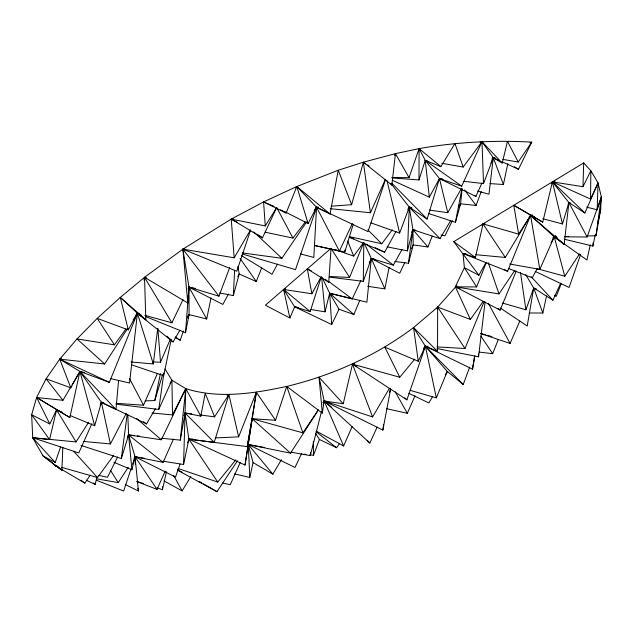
<?xml version="1.0" encoding="UTF-8"?>
<svg xmlns="http://www.w3.org/2000/svg" width="633" height="633" viewBox="0 0 633 633"><rect width="100%" height="100%" fill="white"/><g stroke="black" fill="none" stroke-linecap="round" stroke-linejoin="round"><path stroke-width="0.95" d="M483.295 301.316L470.406 319.436L437.648 307.092L413.555 327.593L425.4 346.243L437.553 351.307L437.648 307.092L456.836 285.594M392.025 177.928L418.983 179.954L419.109 148.613C456.258 142.061 494.088 140.035 531.744 142.124L518.482 169.296L501.977 161.716M436.999 348.546L478.556 356.806L478.588 353.942M551.343 183.515L552.411 181.877L590.549 199.023L590.85 170.768L583.673 162.926L453.758 241.656L478.904 275.252L485.915 262.545M329.287 277.08L363.279 281.369L363.809 242.281M163.187 461.243L183.57 464.48L185.778 388.646L171.923 380.235L165.039 368.999M481.966 225.506L483.05 223.908L518.633 234.115L513.798 205.266L542.758 222.136L552.411 181.877L582.977 186.703L583.673 162.926M586.799 207.165L597.156 209.808L598.027 182.937L590.85 170.768L582.977 186.703M564.596 239.29L592.892 246.095L592.986 243.214M441.779 163.29L463.198 167.049L454.945 143.517L440.885 166.614L419.109 148.613L395.443 153.629L363.374 162.206L338.236 170.245L296.822 186.506L263.573 201.935L231.243 219.105L182.874 249.157L144.522 277.317L120.294 297.407L97.229 318.391L77.004 338.924L59.747 359.172L46.082 378.819L36.611 397.484L31.65 414.757L32.71 437.735L43.02 455.918L61.915 470.279L62.817 447.262M387.079 246.87L407.438 250.882L409.29 207.205L390.972 183.586M314.498 245.43L344.803 251.966L344.89 250.059M219.841 293.024L233.34 295.587L234.606 270.402M590.549 199.023L598.027 182.937L601.35 196.942L600.693 209.301L595.985 235.737L587.242 235.959M331.035 248.334L265.433 305.217L289.874 317.995L283.608 289.455L311.855 293.752L307.321 268.898L328.749 282.247L330.972 249.299M143.968 280.15L144.522 277.317L187.819 302.993L188.974 287.153L182.874 249.157L184.765 248.603M145.582 316.563L185.493 332.697L188.974 287.153L195.724 288.434M61.441 358.175L59.747 359.172L79.924 371.452L101.415 402.319L115.958 409.472L118.577 380.425M462.106 188.761L460.61 203.81L455.428 222.302L428.668 213.543M290.919 452.16L310.297 455.618L310.605 452.698M161.747 438.273L180.27 440.133L185.778 388.646C218.686 399.027 253.77 393.528 286.741 386.399C332.404 375.432 375.955 355.841 413.555 327.593L437.553 351.307M125.912 329.049L114.407 344.835L97.229 318.391L128.277 329.872L120.294 297.407L137.416 313.256L129.551 383.02L110.466 378.566M331.178 206.208L351.631 204.704L363.374 162.206L391.859 185.034L395.443 153.629L409.029 177.659L391.946 177.533M529.196 216.897L530.573 215.481L554.223 236.797L564.145 244.441L568.909 202.592L552.411 181.877L555.228 181.062M478.556 356.806L485.076 302.076M130.991 361.981L153.297 363.92L157.688 328.63M354.393 363.674L352.478 364.149L343.236 403.751L319.072 377.26L324.183 401.029L382.862 430.108L383.59 424.458M80.953 445.395L121.33 458.537L127.138 414.639M394.778 261.492L408.459 263.233L412.938 229.724L409.29 207.205L411.213 207.474M595.985 235.737L601.35 196.942L587.107 236.971L564.858 236.853M115.989 404.131L158.741 409.464L163.876 372.995M191.728 413.871L185.065 413.009L188.887 439.16L245.034 465.057L256.365 392.246L275.537 420.296L286.741 386.399L322.292 413.12L324.183 401.029L326.137 401.267M245.034 465.057L252.148 418.722L275.537 420.296M187.582 442.855L188.887 439.16L247.234 446.621L256.365 392.246L238.641 436.849L215.228 437.933M424.118 347.707L425.4 346.243L472.487 369.174L474.592 356.514M472.487 369.174L474.805 355.817M247.234 446.621L252.148 418.722L302.906 432.861L318.185 410.01M180.27 440.133L185.065 413.009L200.819 416.134L205.219 393.307L214.571 416.846L200.297 414.987M295.476 187.914L296.822 186.506L316.563 207.284L330.046 214.009L338.236 170.245L351.631 204.704M382.862 430.108L390.672 388.804M455.428 222.302L461.924 188.8M185.493 332.697L189.069 314.577L188.974 287.153L218.947 296.165L229.66 267.64M367.678 286.322L384.84 288.87L389.113 267.355M370.55 262.299L371.318 258.501L364.204 243.135M187.819 316.073L189.069 314.577L206.698 318.985L211.034 297.858M145.092 400.879L154.792 400.562L160.45 373.533M171.242 339.494L163.654 375.646L131.387 364.782M183.57 464.48L188.887 439.16L192.788 438.978M490.045 183.617L503.409 184.488L507.832 163.638M592.892 246.095L595.289 234.772M597.694 223.457L600.693 209.301L599.427 213.036M529.204 312.971L542.837 313.011L546.556 295.928M62.002 412.138L56.559 409.875L49.793 423.952L36.611 397.484L69.852 417.551L79.924 371.452L84.695 372.56M157.008 487.932L162.483 489.689L166.463 471.632M234.526 473.903L249.782 477.448L253.058 462.588L248.271 444.556L264.744 447.491M590.273 244.9L586.941 259.997L563.797 243.586M470.406 319.436L455.349 286.844L476.625 286.915L464.377 267.68L463.016 253.501L475.399 257.489L483.05 223.908L484.989 223.568M60.594 446.93L55.221 462.517L32.71 437.735L49.588 439.579L56.559 409.875L76.039 441.921L88.731 422.116M113.916 462.288L131.886 469.821L135.043 456.789L128.602 434.942L127.803 414.607M480.107 142.29L481.966 141.673L493.289 157.736L502.222 163.069L507.476 141.325L518.237 162.048L531.744 142.124L529.916 142.868M389.564 392.484L390.482 388.725M310.795 309.482L325.046 311.832L329.658 293.245L322.332 277.808M310.297 455.618L321.501 411.569M323.21 404.867L324.183 401.029L343.236 403.751M407.438 250.882L412.938 229.724L415.849 230.277M408.459 263.233L413.199 244.916L412.938 229.724L439.99 238.641L450.546 220.798M86.404 480.257L95.116 484.459L97.078 476.997M233.34 295.587L239.187 274.034L237.913 266.366M70.176 415.533L94.681 425.708L101.415 402.319L103.369 402.453M154.792 400.562L162.602 374.665M542.766 218.717L562.46 223.947L568.909 202.592L570.792 203.074M344.803 251.966L353.056 224.81M408.119 208.755L409.29 207.205L427.117 219.058L439.452 178.577L425.234 160.378L419.109 148.613L409.029 177.659M121.33 458.537L128.602 434.942L134.449 435.528M235.816 459.867L217.752 482.069L188.887 439.16L214.207 442.412L228.917 394.573L227.128 395.324M437.063 308.959L437.648 307.092L465.002 348.506L484.047 301.83M285.459 288.806L283.608 289.455L294.654 306.815L310.194 311.578L321.216 277.032M418.983 179.954L425.234 160.378L427.18 160.719M597.156 209.808L601.35 196.942M131.039 468.816L123.657 491.026L96.232 480.154M132.574 464.187L135.043 456.789L144.743 458.324M250.589 230.159L236.805 271.209L182.874 249.157L187.819 302.993M385.616 179.361L367.987 231.631L316.563 207.284L314.197 210.362M175.056 337.318L180.231 340.222L183.388 331.059M187.803 318.241L189.069 314.577L187.613 317.07M389.422 388.33L372.592 416.941L352.478 364.149L406.9 399.834L425.4 346.243L427.33 346.354M315.922 209.119L316.563 207.284L318.51 207.141M580.651 254.411L569.091 287.461L535.257 271.438M363.279 281.369L371.318 258.501L374.245 258.881M180.081 464.116L175.515 477.053L135.035 456.789L133.99 458.403M502.436 303.041L525.904 309.806L533.714 287.983L525.722 274.667M423.524 348.514L425.4 346.243L447.302 371.468L463.229 384.524L469.654 367.172M309.735 454.81L313.533 455.254L319.412 439.46L315.495 433.225M459.123 205.092L460.61 203.81L476.071 205.48L481.222 191.585M371.017 222.895L399.629 233.079L409.29 207.205L412.059 208.107M463.949 181.347L483.541 183.57L493.289 157.736L495.212 158.068M394.739 155.465L395.443 153.629M323.463 402.857L324.183 401.029L372.592 416.941M237.794 276.637L239.187 274.034L256.27 281.511L261.714 267.775M411.513 248.46L413.199 244.916L427.924 246.989L432.236 236.125M476.625 286.915L486.247 262.695M479.244 352.098L492.672 353.689L498.353 339.391M561.329 283.529L556.201 296.355L554.397 295.682M218.947 296.165L182.874 249.157L234.17 257.805L231.243 219.105L265.274 225.941L263.573 201.935L286.132 213.036L296.822 186.506L330.046 214.009M329.263 276.471L349.59 277.444L363.445 243.183M71.94 385.022L79.924 371.452L109.343 382.348L137.416 313.256L139.363 313.311M465.959 253.778L463.016 253.501L507.603 271.288L530.573 215.481L532.44 214.856M478.904 275.252L464.377 267.68L455.349 286.844L500.125 310.123L516.235 271.106M410.121 390.339L436.335 397.864L447.302 371.468L445.308 374.871M401.963 249.592L393.37 265.148L371.318 258.501L366.895 302.178L329.658 293.245L339.027 309.236L353.879 314.53L359.829 300.287M152.672 361.965L160.513 362.187L170.348 339.161M289.874 317.995L294.654 306.815L298.452 307.44M568.133 204.388L568.909 202.592L584.9 212.997L598.027 182.937M480.613 333.544L510.087 343.434L519.851 321.026M116.1 403.324L143.517 405.207L157.356 373.573M316.453 431.184L343.632 445.964L352.075 426.634M386.613 408.681L407.328 413.302L414.995 395.791M509.676 264.001L539.814 269.381L554.223 236.797L555.719 235.531M135.343 464.598L135.043 456.789L163.108 462.327L173.482 439.017M183.863 415.699L185.065 413.009L214.207 442.412M136.918 481.555L157.055 489.388L165.213 471.079M91.888 423.635L78.785 452.951L32.71 437.735L34.673 437.854M100.22 404.985L101.415 402.319L103.353 402.556M240.279 462.383L230.293 484.664L222.594 483.098M330.268 208.676L370.416 212.751L385.457 179.258M392.531 180.365L429.34 197.179L439.452 178.577L475.897 196.444L481.966 182.945M490.868 163.132L493.289 157.736L495.133 158.353M158.741 409.464L171.923 380.235L172.508 414.924L152.031 413.009M429.498 210.077L447.776 212.688L439.452 178.577L461.702 186.165L481.966 141.673L502.222 163.069M331.724 407.312L324.183 401.029L323.115 402.691L324.183 401.029L369.846 443.084L377.149 427.109M500.244 308.002L527.202 326.035L533.714 287.983L552.918 300.192L560.688 283.204M233.134 218.622L231.243 219.105L262.45 237.866L276.7 207.553L292.937 238.071L305.343 221.906M314.577 245.533L339.399 251.103L352.399 223.536M294.654 306.815L331.7 324.531L329.658 293.245L352.185 298.942L360.921 280.482M369.237 262.901L371.318 258.501L375.86 260.25M301.727 453.275L295.01 467.47L248.271 444.556L249.782 477.448M414.773 359.093L399.771 377.236L384.824 347.145L418.271 361.277L425.4 346.243L428.304 346.821M404.764 262.632L399.708 273.258L371.318 258.501L384.84 288.87M127.447 436.525L128.602 434.942L161.352 439.808L185.778 388.646L200.819 416.134M144.87 315.321L171.899 322.814L183 299.631M188.12 288.933L188.974 287.153L222.879 304.418L228.473 293.997M331.7 324.531L339.027 309.236M452.35 220.688L444.959 235.785L441.074 235.049M458.87 207.363L460.61 203.81L459.099 206.358M117.596 457.002L107.468 477.298L98.883 475.367M127.28 437.593L128.602 434.942L163.108 462.327M172.508 414.924L185.778 388.646M83.39 441.454L110.427 443.939L126.291 413.357M284.549 211.549L308.097 223.536L316.563 207.284L318.526 207.482M537.29 268.432L532.25 277.84L508.41 268.376M551.019 242.779L554.223 236.797L556.13 236.497M277.46 264.135L272 274.239L241.331 255.534M311.855 293.752L321.058 276.938M349.187 237.28L384.635 252.203L396.013 231.433M407.866 209.8L409.29 207.205L439.99 238.641M128.277 329.872L137.416 313.256L139.276 313.778M411.505 232.319L412.938 229.724L427.924 246.989M70.936 386.716L62.952 400.285L46.082 378.819L70.793 387.792L79.924 371.452L115.958 409.472M447.776 212.688L461.33 188.602M100.354 403.965L101.415 402.319L146.571 423.904L155.346 408.791M169.976 383.598L171.923 380.235M135.691 315.63L137.416 313.256L173.031 341.986L179.835 330.363M234.17 257.805L250.415 230.064M432.339 396.994L428.85 402.944L408.815 393.322M253.058 462.588L272.839 474.141L281.424 459.708M475.794 254.695L505.284 257.441L530.573 215.481L534.323 216.478M164.074 480.969L182.114 490.907L190.818 476.609M265.274 225.941L276.7 207.553M518.633 234.115L530.573 215.481L564.145 244.441M214.571 416.846L228.917 394.573L238.641 436.849M70.793 387.792L59.747 359.172L104.651 363.975L127.375 328.804M133.183 319.807L137.416 313.256L141.04 314.728M272.839 474.141L248.271 444.556L290.531 453.165L318.312 410.137M96.469 478.785L118.26 482.623L128.222 467.281M537.267 268.748L564.786 276.241L579.606 253.825M177.398 470.129L216.969 491.675L237.478 460.808M459.922 288.561L455.349 286.844L498.986 293.902L514.858 270.346M56.899 465.896L54.992 465.469L84.838 483.106L90.274 475.074M242.289 252.915L281.891 258.296L306.657 221.859M314.364 210.52L316.563 207.284L318.454 207.774M319.412 439.46L336.582 447.713L339.383 443.773M61.607 467.344L97.49 477.551L113.623 455.459M334.659 249.568L353.689 256.072L363.247 243.048M315.4 208.858L316.563 207.284L339.399 251.103M463.198 167.049L481.966 141.673L483.541 183.57M349.361 236.592L381.754 243.768L392.302 229.763M491.881 159.057L493.289 157.736L498.503 160.125M552.664 237.992L554.223 236.797L556.162 236.742L554.223 236.797L564.786 276.241M564.905 236.52L568.79 236.425M182.874 249.157L184.828 249.267M436.992 346.908L465.002 348.506M32.71 437.735L76.039 441.921M137.377 435.82L139.323 436.018M62.952 400.285L36.611 397.484L69.852 417.551M442.396 178.91L439.452 178.577L443.108 179.907M304.03 454.154L305.929 454.375M114.407 344.835L77.004 338.924L104.651 363.975M502.887 159.389L518.237 162.048M248.271 444.556L250.201 444.944M265.235 232.24L292.937 238.071M153.297 363.92L137.416 313.264L145.827 319.784L144.522 277.317L146.421 277.737M562.199 242.455L554.223 236.797L557.048 237.478M125.342 484.601L138.445 491.018L135.035 456.789L137.859 457.485M463.016 253.501L466.75 254.506M300.453 253.896L313.81 257.457L316.563 207.284L295.524 269.642L242.091 253.928M477.543 191.063L488.977 194.189L493.289 157.736L503.409 184.488M399.771 377.236L352.478 364.149L356.798 366.46M480.661 333.449L485.369 334.762M487.252 335.284L491.96 336.598M56.883 466.007L54.992 465.469L58.489 467.075M104.223 403.221L101.415 402.319L110.427 443.939M136.918 481.491L143.311 483.541M178.079 468.46L217.752 482.069M349.202 237.059L353.768 238.688M536.412 288.988L533.714 287.983L542.837 313.011M429.34 197.179L425.234 160.378L440.885 166.614M263.573 201.935L274.073 206.429M554.223 236.797L557.728 238.419M59.747 359.172L109.343 382.348M375.092 247.653L384.635 252.203M49.793 423.952L31.65 414.757L49.588 439.579M307.321 268.898L311.499 271.011M177.62 469.9L182.019 472.139M231.243 219.105L237.225 222.183M55.221 462.517L43.02 455.918L61.915 470.279M504.224 269.405L507.603 271.288M199.253 481.468L201.785 482.932M203.478 483.897L216.969 491.675M513.798 205.266L542.758 222.136M280.633 209.839L286.132 213.036M514.463 166.756L518.482 169.296M365.819 163.844L363.374 162.206L370.416 212.751M367.457 164.936L369.086 166.028M175.436 336.93L177.034 338.022M178.633 339.122L180.231 340.222M143.422 421.713L146.571 423.904M474.299 195.32L475.897 196.444M425.234 160.378L461.702 186.165M137.416 313.264L142.908 317.133M453.758 241.656L475.399 257.489M80.921 480.218L84.838 483.106M328.59 281.369L352.185 298.942M258.604 234.985L262.45 237.866M366.143 244.085L393.37 265.148M316.089 431.706L336.582 447.713M497.934 308.326L500.125 310.123M283.608 289.455L310.194 311.578M325.133 279.169L328.749 282.247M136.641 418.484L161.352 439.808M120.294 297.407L145.827 319.784M329.658 293.245L353.879 314.53M252.148 418.722L290.531 453.165M253.786 231.923L281.891 258.296M166.803 336.123L173.031 341.986M584.9 212.997L552.411 181.877L562.46 223.947M404.788 397.809L406.9 399.834M367.844 229.85L381.754 243.768M463.229 384.524L425.4 346.243L436.335 397.864M391.787 183.127L427.117 219.058M367.235 440.283L369.846 443.084M531.119 276.676L552.918 300.192M73.697 451.274L97.49 477.551M93.945 482.939L95.116 484.459M390.735 183.53L391.859 185.034M464.59 189.979L476.071 205.48M240.018 258.375L256.27 281.511M135.043 456.789L157.055 489.388M480.914 336.115L492.672 353.689M483.05 223.908L505.284 257.441M331.565 249.165L349.59 277.444M110.506 470.414L118.26 482.623M144.522 277.317L171.899 322.814M395.261 391.835L407.328 413.302M188.974 287.153L206.698 318.985M173.608 475.351L182.114 490.907M488.32 303.294L510.087 343.434M568.909 202.592L587.107 236.971M129.417 378.368L143.517 405.207M324.183 401.029L343.632 445.964M347.667 241.054L353.689 256.072M286.741 386.399L302.906 432.861M488.257 262.75L498.986 293.902M296.822 186.506L308.097 223.536M79.924 371.452L94.681 425.708M137.78 488.344L138.445 491.018M386.937 180.373L399.629 233.079M530.573 215.481L539.814 269.381M520.508 272.649L525.904 309.806M413.555 327.593L418.271 361.277M321.611 277.064L325.046 311.832M128.602 434.942L131.886 469.821M319.072 377.26L322.292 413.12M157.886 328.614L160.513 362.187M313.288 441.81L313.533 455.254M162.452 486.793L162.483 489.689M493.289 157.736L492.648 159.556L493.289 157.736"/></g></svg>
